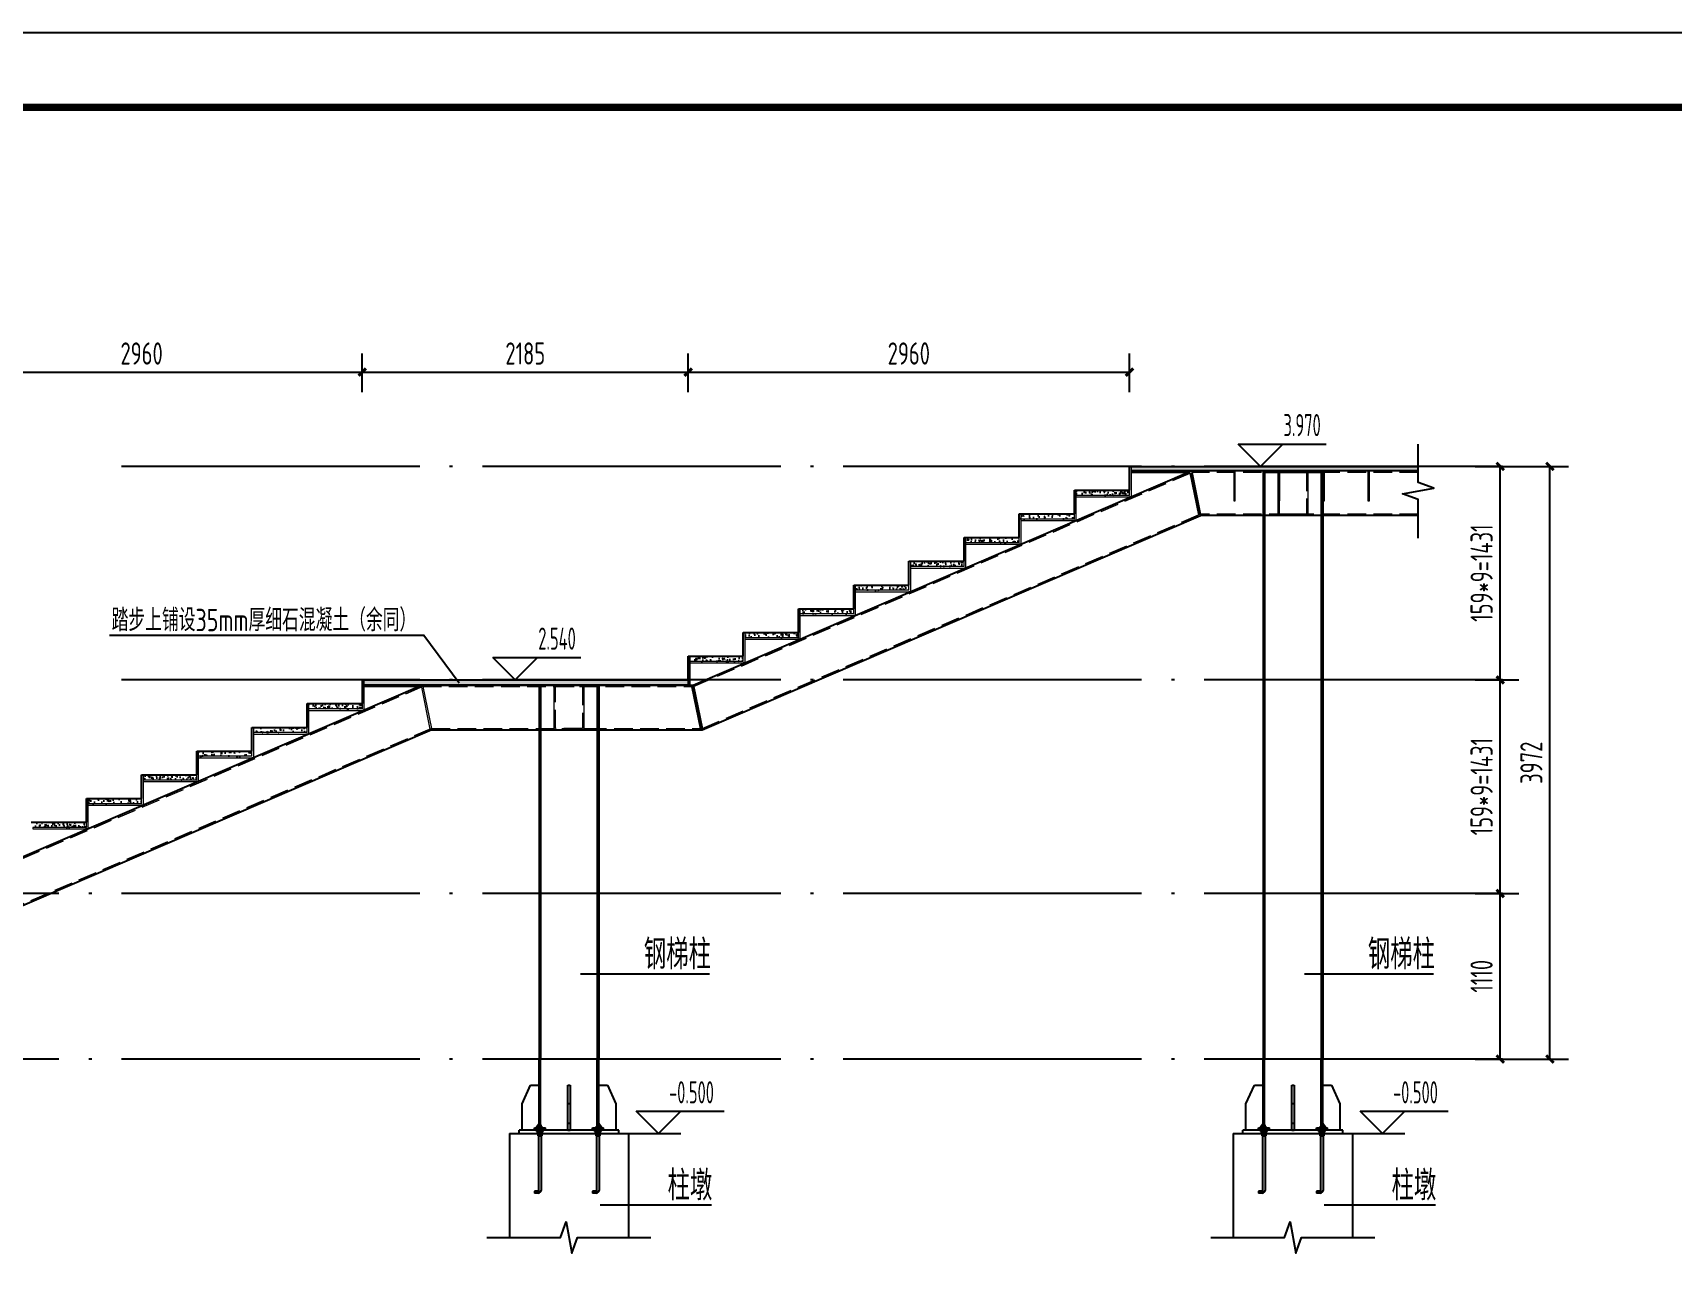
# Model space of a CAD drawing. Extents: x 6827379 to 6887889, y 99218 to 177608.
# Drawn here: x 6871291 to 6882285, y 135205 to 143545 of the extents above; entities that cross this region are included whole.
import ezdxf

# ---------------------------------------------------------------- set-up
doc = ezdxf.new("R2010")
doc.units = 0
doc.header["$LTSCALE"] = 1000
doc.header["$MEASUREMENT"] = 0
for name, pattern in [('2', [18.5, 12, -3, 0.5, -3]), ('CONTINOUS', [2000000.0, 1000000.0, 1000000.0]), ('DASH', [0.35, 0.25, -0.1]), ('DASHED', [19.05, 12.7, -6.35]), ('DOTE', [2.42, 2, -0.2, 0.02, -0.2])]:
    doc.linetypes.add(name, pattern=pattern)
for name, color, linetype in [('100', 7, 'Continuous'), ('__0', 7, 'Continuous'), ('A_公文', 7, 'Continuous'), ('A_公标', 3, 'Continuous'), ('A_公框', 4, 'Continuous'), ('A_标高', 3, 'Continuous'), ('A_符号', 3, 'Continuous'), ('A_轴线', 9, 'DOTE'), ('尺寸标注', 253, 'Continuous'), ('怀化站场雨棚$0$BOLT', 252, 'Continuous'), ('柱_主零件_实线', 2, 'Continuous'), ('柱_零件_实线', 3, 'Continuous'), ('校对1', 2, 'Continuous'), ('螺栓组-普通_实线', 1, 'Continuous')]:
    doc.layers.add(name, color=color, linetype=linetype)
doc.layers.add('BEAM', color=4, linetype='DASHED', lineweight=0)
doc.layers.add('BEAM_CON', color=4, linetype='Continuous', lineweight=0)
doc.styles.add('_TCH_DIM', font='tssdeng.shx', dxfattribs={"width": 0.8, "height": 200, "bigfont": 'GBCBIG.shx'})
doc.styles.add('_TCH_DIM_T3', font='tssdeng.shx', dxfattribs={"width": 0.705882, "bigfont": 'tssdchn.shx'})
doc.styles.get("Standard").update_dxf_attribs({"font": 'tssdeng.shx', "bigfont": 'hztxt.shx'})
doc.dimstyles.new('_TCH_ARCH&&50', dxfattribs={"dimtxt": 148.75, "dimasz": 50, "dimexe": 125, "dimexo": 150, "dimgap": 50, "dimtad": 1, "dimdec": 0, "dimzin": 0, "dimdsep": 46, "dimtxsty": '_TCH_DIM_T3', "dimblk": 'ARCHTICK', "dimcen": 0.09, "dimclrt": 7, "dimazin": 2, "dimtfac": 1, "dimtdec": 0, "dimtix": 1, "dimtmove": 2, "dimatfit": 3, "dimfxl": 1, "dimtolj": 1, "dimtzin": 0, "dimarcsym": 0})
pattern_1 = [(50, (102667.186, 38751), (71.72601826, -6.2752135), [7.5, -82.5]), (355, (102667.186, 38751), (-13.8751334, 75.2192134), [6, -66]), (100.4514, (102673.16, 38750.475), (57.8509382, 68.9439542), [6.374019, -70.1142112]), (46.1842, (102667.19, 38771), (106.7241049, -16.5519014), [11.25, -123.75]), (96.6356, (102676.08, 38769.62), (93.4662706, 97.4117871), [9.5610288, -105.1713]), (351.1842, (102667.19, 38771), (93.4661945, 97.4118601), [9, -99]), (21, (102677.186, 38766), (59.6907052, -40.26188907), [7.5, -82.5]), (326, (102677.186, 38766), (24.3315332, 72.5150045), [6, -66]), (71.4514, (102682.16, 38762.64), (84.02226286, 32.2530497), [6.374019, -70.1142112]), (37.5, (102667.186, 38750.998), (1.21598553, 33.28938538), [0, -65.2, 0, -67, 0, -66.25]), (7.5, (102667.186, 38750.998), (26.30695374, 39.44117119), [0, -38.2, 0, -63.7, 0, -25.25]), (327.5, (102644.886, 38750.998), (53.38224362, -2.25548717), [0, -25, 0, -78, 0, -103.5]), (317.5, (102634.886, 38751), (58.31861693, 10.01049823), [0, -32.5, 0, -51.8, 0, -73.5])]

# ---------------------------------------------------------------- blocks, each defined once
blk = doc.blocks.new('sdfdfgfgdsfdff')
h = blk.add_hatch()
h.set_pattern_fill('混凝土', color=8, scale=10, style=0)
h.set_pattern_definition([(50, (2535159.38, 732971.994), (71.7260183, -6.2752135), [7.5, -82.5]), (355, (2535159.38, 732971.994), (-13.8751334, 75.2192134), [6, -66]), (100.4514, (2535165.356, 732971.47), (57.8509382, 68.9439542), [6.374019, -70.1142112]), (46.1842, (2535159.38, 732991.99), (106.7241049, -16.5519014), [11.25, -123.75]), (96.6356, (2535168.27, 732990.62), (93.4662706, 97.411787), [9.5610288, -105.1713]), (351.1842, (2535159.38, 732991.99), (93.4661945, 97.41186), [9, -99]), (21, (2535169.38, 732986.994), (59.6907052, -40.2618891), [7.5, -82.5]), (326, (2535169.38, 732986.994), (24.3315332, 72.5150045), [6, -66]), (71.4514, (2535174.35, 732983.64), (84.0222629, 32.2530497), [6.374019, -70.1142112]), (37.5, (2535159.378, 732971.994), (1.21598553, 33.28938538), [0, -65.2, 0, -67, 0, -66.25]), (7.5, (2535159.38, 732971.994), (26.30695374, 39.4411712), [0, -38.2, 0, -63.7, 0, -25.25]), (327.5, (2535137.078, 732971.994), (53.38224362, -2.25548717), [0, -25, 0, -78, 0, -103.5]), (317.5, (2535127.08, 732971.994), (58.31861693, 10.01049823), [0, -32.5, 0, -51.8, 0, -73.5])])
h.paths.add_polyline_path([(6775609, 101214), (6775249, 101214), (6775249, 101179), (6775609, 101179)])
at = {"color": 6}
blk.add_line((6775249, 101214), (6775609, 101214), dxfattribs=at)
at = {"layer": 'BEAM'}
for points in [[(6775609, 101179), (6775609, 101373), (6775619, 101373), (6775619, 101169), (6775609, 101169)], [(6775609, 101179), (6775249, 101179), (6775249, 101169), (6775609, 101169)]]:
    blk.add_lwpolyline(points, dxfattribs=at)
blk = doc.blocks.new('dadsadsdasd')
at = {"layer": '怀化站场雨棚$0$BOLT', "linetype": 'Continuous'}
for p, q in [((7306093, -1827755), (7305869, -1827755)), ((7305869, -1827755), (7305869, -1827819)), ((7306039, -1827632), (7305924, -1827632)), ((7305924, -1827632), (7305924, -1827693)), ((7306039, -1827693), (7305924, -1827693)), ((7305924, -1827693), (7305924, -1827755)), ((7305924, -1827693), (7306039, -1827693)), ((7305924, -1827755), (7306039, -1827755)), ((7306020, -1827595), (7305943, -1827595)), ((7305943, -1827595), (7305943, -1827819)), ((7306020, -1827819), (7306020, -1827595)), ((7306039, -1827693), (7306039, -1827632)), ((7306039, -1827755), (7306039, -1827693)), ((7306093, -1827819), (7306093, -1827755)), ((7305869, -1827819), (7306093, -1827819)), ((7305924, -1827899), (7306039, -1827899)), ((7305924, -1827960), (7305924, -1827899)), ((7306039, -1827960), (7305924, -1827960)), ((7305924, -1827960), (7306039, -1827960)), ((7305943, -1827819), (7306020, -1827819)), ((7305943, -1829792), (7305943, -1827819)), ((7306020, -1827819), (7306020, -1829792)), ((7306039, -1827899), (7306039, -1827960)), ((7305934, -1829813), (7305796, -1829813)), ((7305796, -1829813), (7305796, -1829877)), ((7305924, -1829877), (7305796, -1829877))]:
    blk.add_line(p, q, dxfattribs=at)
for centre, radius, start, end in [((7305924, -1829781), 96, 270, 353.865), ((7305911, -1829792), 32, 317.2045, 0)]:
    blk.add_arc(centre, radius, start, end, dxfattribs=at)
blk = doc.blocks.new('_ArchTick')
at = {"color": 0, "linetype": 'ByBlock', "const_width": 0.4}
blk.add_lwpolyline([(-0.5, -0.5), (0.5, 0.5)], dxfattribs=at)
blk = doc.blocks.new('*D276')
at = {"layer": 'A_公标', "color": 0, "linetype": 'CONTINOUS', "lineweight": -2, "transparency": 16777216}
for p, q in [((6870541, 141137), (6870541, 141396)), ((6873501, 141137), (6873501, 141396)), ((6870541, 141271), (6873501, 141271))]:
    blk.add_line(p, q, dxfattribs=at)
at = {"layer": 'Defpoints', "color": 0, "linetype": 'CONTINOUS', "transparency": 16777216}
for p in [(6873501, 141271), (6870541, 140987), (6873501, 140987)]:
    blk.add_point(p, dxfattribs=at)
at = {"layer": 'A_公标', "color": 0, "linetype": 'CONTINOUS', "lineweight": -2, "transparency": 16777216, "xscale": 50, "yscale": 50, "zscale": 50, "rotation": 180}
blk.add_blockref('_ArchTick', (6870541, 141271), dxfattribs=at)
at = {"layer": 'A_公标', "color": 0, "linetype": 'CONTINOUS', "lineweight": -2, "transparency": 16777216, "xscale": 50, "yscale": 50, "zscale": 50}
blk.add_blockref('_ArchTick', (6873501, 141271), dxfattribs=at)
at = {"layer": 'A_公标', "color": 7, "linetype": 'CONTINOUS', "transparency": 16777216, "insert": (6872021, 141396), "char_height": 148.8, "attachment_point": 5, "style": '_TCH_DIM_T3'}
blk.add_mtext('\\A1;2960', dxfattribs=at)
blk = doc.blocks.new('*D277')
at = {"layer": 'A_公标', "color": 0, "linetype": 'CONTINOUS', "lineweight": -2, "transparency": 16777216}
for p, q in [((6873501, 141137), (6873501, 141396)), ((6875686, 141137), (6875686, 141396)), ((6873501, 141271), (6875686, 141271))]:
    blk.add_line(p, q, dxfattribs=at)
at = {"layer": 'Defpoints', "color": 0, "linetype": 'CONTINOUS', "transparency": 16777216}
for p in [(6875686, 141271), (6873501, 140987), (6875686, 140987)]:
    blk.add_point(p, dxfattribs=at)
at = {"layer": 'A_公标', "color": 0, "linetype": 'CONTINOUS', "lineweight": -2, "transparency": 16777216, "xscale": 50, "yscale": 50, "zscale": 50, "rotation": 180}
blk.add_blockref('_ArchTick', (6873501, 141271), dxfattribs=at)
at = {"layer": 'A_公标', "color": 0, "linetype": 'CONTINOUS', "lineweight": -2, "transparency": 16777216, "xscale": 50, "yscale": 50, "zscale": 50}
blk.add_blockref('_ArchTick', (6875686, 141271), dxfattribs=at)
at = {"layer": 'A_公标', "color": 7, "linetype": 'CONTINOUS', "transparency": 16777216, "insert": (6874594, 141396), "char_height": 148.8, "attachment_point": 5, "style": '_TCH_DIM_T3'}
blk.add_mtext('\\A1;2185', dxfattribs=at)
blk = doc.blocks.new('*D278')
at = {"layer": 'A_公标', "color": 0, "linetype": 'CONTINOUS', "lineweight": -2, "transparency": 16777216}
for p, q in [((6875686, 141137), (6875686, 141396)), ((6878646, 141137), (6878646, 141396)), ((6875686, 141271), (6878646, 141271))]:
    blk.add_line(p, q, dxfattribs=at)
at = {"layer": 'Defpoints', "color": 0, "linetype": 'CONTINOUS', "transparency": 16777216}
for p in [(6878646, 141271), (6875686, 140987), (6878646, 140987)]:
    blk.add_point(p, dxfattribs=at)
at = {"layer": 'A_公标', "color": 0, "linetype": 'CONTINOUS', "lineweight": -2, "transparency": 16777216, "xscale": 50, "yscale": 50, "zscale": 50, "rotation": 180}
blk.add_blockref('_ArchTick', (6875686, 141271), dxfattribs=at)
at = {"layer": 'A_公标', "color": 0, "linetype": 'CONTINOUS', "lineweight": -2, "transparency": 16777216, "xscale": 50, "yscale": 50, "zscale": 50}
blk.add_blockref('_ArchTick', (6878646, 141271), dxfattribs=at)
at = {"layer": 'A_公标', "color": 7, "linetype": 'CONTINOUS', "transparency": 16777216, "insert": (6877166, 141396), "char_height": 148.8, "attachment_point": 5, "style": '_TCH_DIM_T3'}
blk.add_mtext('\\A1;2960', dxfattribs=at)
blk = doc.blocks.new('*D293')
at = {"layer": 'A_公标', "color": 0, "linetype": 'CONTINOUS', "lineweight": -2, "transparency": 16777216}
for p, q in [((6880964, 140639), (6881590, 140639)), ((6881465, 136667), (6881465, 140639)), ((6880964, 136667), (6881590, 136667))]:
    blk.add_line(p, q, dxfattribs=at)
at = {"layer": 'Defpoints', "color": 0, "linetype": 'CONTINOUS', "transparency": 16777216}
for p in [(6880814, 140639), (6881465, 140639), (6880814, 136667)]:
    blk.add_point(p, dxfattribs=at)
at = {"layer": 'A_公标', "color": 0, "linetype": 'CONTINOUS', "lineweight": -2, "transparency": 16777216, "xscale": 50, "yscale": 50, "zscale": 50}
for p, rotation in [((6881465, 140639), 90), ((6881465, 136667), 270)]:
    blk.add_blockref('_ArchTick', p, dxfattribs=dict(at, rotation=rotation))
at = {"layer": 'A_公标', "color": 7, "linetype": 'CONTINOUS', "transparency": 16777216, "insert": (6881341, 138653), "char_height": 148.8, "attachment_point": 5, "rotation": 90, "style": '_TCH_DIM_T3'}
blk.add_mtext('\\A1;3972', dxfattribs=at)
blk = doc.blocks.new('*D294')
at = {"layer": 'A_公标', "color": 0, "linetype": 'CONTINOUS', "lineweight": -2, "transparency": 16777216}
for p, q in [((6880964, 137777), (6881257, 137777)), ((6881132, 136667), (6881132, 137777)), ((6880964, 136667), (6881257, 136667))]:
    blk.add_line(p, q, dxfattribs=at)
at = {"layer": 'Defpoints', "color": 0, "linetype": 'CONTINOUS', "transparency": 16777216}
for p in [(6880814, 137777), (6881132, 137777), (6880814, 136667)]:
    blk.add_point(p, dxfattribs=at)
at = {"layer": 'A_公标', "color": 0, "linetype": 'CONTINOUS', "lineweight": -2, "transparency": 16777216, "xscale": 50, "yscale": 50, "zscale": 50}
for p, rotation in [((6881132, 137777), 90), ((6881132, 136667), 270)]:
    blk.add_blockref('_ArchTick', p, dxfattribs=dict(at, rotation=rotation))
at = {"layer": 'A_公标', "color": 7, "linetype": 'CONTINOUS', "transparency": 16777216, "insert": (6881007, 137222), "char_height": 148.8, "attachment_point": 5, "rotation": 90, "style": '_TCH_DIM_T3'}
blk.add_mtext('\\A1;1110', dxfattribs=at)
blk = doc.blocks.new('*D295')
at = {"layer": 'A_公标', "color": 0, "linetype": 'CONTINOUS', "lineweight": -2, "transparency": 16777216}
for p, q in [((6880964, 139208), (6881257, 139208)), ((6881132, 137777), (6881132, 139208)), ((6880964, 137777), (6881257, 137777))]:
    blk.add_line(p, q, dxfattribs=at)
at = {"layer": 'Defpoints', "color": 0, "linetype": 'CONTINOUS', "transparency": 16777216}
for p in [(6880814, 139208), (6881132, 139208), (6880814, 137777)]:
    blk.add_point(p, dxfattribs=at)
at = {"layer": 'A_公标', "color": 0, "linetype": 'CONTINOUS', "lineweight": -2, "transparency": 16777216, "xscale": 50, "yscale": 50, "zscale": 50}
for p, rotation in [((6881132, 139208), 90), ((6881132, 137777), 270)]:
    blk.add_blockref('_ArchTick', p, dxfattribs=dict(at, rotation=rotation))
at = {"layer": 'A_公标', "color": 7, "linetype": 'CONTINOUS', "transparency": 16777216, "insert": (6881007, 138493), "char_height": 148.75, "attachment_point": 5, "rotation": 90, "style": '_TCH_DIM_T3'}
blk.add_mtext('\\A1;159*9=1431', dxfattribs=at)
blk = doc.blocks.new('*D296')
at = {"layer": 'A_公标', "color": 0, "linetype": 'CONTINOUS', "lineweight": -2, "transparency": 16777216}
for p, q in [((6880964, 140639), (6881257, 140639)), ((6881132, 139208), (6881132, 140639)), ((6880964, 139208), (6881257, 139208))]:
    blk.add_line(p, q, dxfattribs=at)
at = {"layer": 'Defpoints', "color": 0, "linetype": 'CONTINOUS', "transparency": 16777216}
for p in [(6880814, 140639), (6881132, 140639), (6880814, 139208)]:
    blk.add_point(p, dxfattribs=at)
at = {"layer": 'A_公标', "color": 0, "linetype": 'CONTINOUS', "lineweight": -2, "transparency": 16777216, "xscale": 50, "yscale": 50, "zscale": 50}
for p, rotation in [((6881132, 140639), 90), ((6881132, 139208), 270)]:
    blk.add_blockref('_ArchTick', p, dxfattribs=dict(at, rotation=rotation))
at = {"layer": 'A_公标', "color": 7, "linetype": 'CONTINOUS', "transparency": 16777216, "insert": (6881007, 139924), "char_height": 148.75, "attachment_point": 5, "rotation": 90, "style": '_TCH_DIM_T3'}
blk.add_mtext('\\A1;159*9=1431', dxfattribs=at)

msp = doc.modelspace()

# ---------------------------------------------------------------- hatches: boundary and pattern name
h = msp.add_hatch()
h.set_pattern_fill('混凝土', color=8, scale=10, style=0)
h.set_pattern_definition(pattern_1)
h.paths.add_polyline_path([(6878656.2, 140639.1), (6880582.1, 140639.1), (6880582.1, 140609.1), (6878656.2, 140609.1)])
h = msp.add_hatch()
h.set_pattern_fill('混凝土', color=8, scale=10, style=0)
h.set_pattern_definition([(50, (2638196.564, 772238.004), (71.7260183, -6.2752135), [7.5, -82.5]), (355, (2638196.564, 772238.004), (-13.8751334, 75.2192134), [6, -66]), (100.4514, (2638202.54, 772237.48), (57.8509382, 68.9439542), [6.374019, -70.1142112]), (46.1842, (2638196.56, 772258), (106.7241049, -16.5519014), [11.25, -123.75]), (96.6356, (2638205.46, 772256.62), (93.4662706, 97.411787), [9.5610288, -105.1713]), (351.1842, (2638196.56, 772258), (93.4661945, 97.41186), [9, -99]), (21, (2638206.564, 772253.004), (59.6907052, -40.2618891), [7.5, -82.5]), (326, (2638206.564, 772253.004), (24.3315332, 72.5150045), [6, -66]), (71.4514, (2638211.54, 772249.65), (84.0222629, 32.2530497), [6.374019, -70.1142112]), (37.5, (2638196.564, 772238.004), (1.21598553, 33.28938538), [0, -65.2, 0, -67, 0, -66.25]), (7.5, (2638196.564, 772238.004), (26.30695374, 39.4411712), [0, -38.2, 0, -63.7, 0, -25.25]), (327.5, (2638174.264, 772238.004), (53.38224362, -2.25548717), [0, -25, 0, -78, 0, -103.5]), (317.5, (2638164.264, 772238.004), (58.31861693, 10.01049823), [0, -32.5, 0, -51.8, 0, -73.5])])
h.paths.add_polyline_path([(6878646.2, 140480.1), (6878286.2, 140480.1), (6878286.2, 140445.1), (6878646.2, 140445.1)])
h = msp.add_hatch()
h.set_pattern_fill('混凝土', color=8, scale=10, style=0)
h.set_pattern_definition(pattern_1)
h.paths.add_polyline_path([(6873511.2, 139208.1), (6875686.2, 139208.1), (6875686.2, 139173.1), (6873511.2, 139173.1)])

# ---------------------------------------------------------------- linework, layer by layer
at = {"color": 4, "ltscale": 0.1}
for p, q in [((6878646.2, 140480.1), (6878646.2, 140639.1)), ((6878646.2, 140639.1), (6880580.8, 140639.1)), ((6875719.5, 139173.1), (6879061.1, 140609.1)), ((6879061.1, 140609.1), (6878656.2, 140609.1)), ((6879037.9, 140599.1), (6878656.2, 140599.1)), ((6879053.8, 140595.1), (6879111.4, 140315.1)), ((6880582.1, 140609.1), (6879061.1, 140609.1)), ((6879063.2, 140599.1), (6879120.8, 140319.1)), ((6878276.2, 140321.1), (6878276.2, 140480.1)), ((6878276.2, 140480.1), (6878646.2, 140480.1)), ((6875781.2, 138873.1), (6879122.9, 140309.1)), ((6877906.2, 140162.1), (6877906.2, 140321.1)), ((6877906.2, 140321.1), (6878276.2, 140321.1)), ((6880582.1, 140309.1), (6879122.9, 140309.1)), ((6877536.2, 140003.1), (6877536.2, 140162.1)), ((6877536.2, 140162.1), (6877906.2, 140162.1)), ((6877166.2, 139844.1), (6877166.2, 140003.1)), ((6877166.2, 140003.1), (6877536.2, 140003.1)), ((6876796.2, 139685.1), (6876796.2, 139844.1)), ((6876796.2, 139844.1), (6877166.2, 139844.1)), ((6876426.2, 139526.1), (6876426.2, 139685.1)), ((6876426.2, 139685.1), (6876796.2, 139685.1)), ((6876056.2, 139367.1), (6876056.2, 139526.1)), ((6876056.2, 139526.1), (6876426.2, 139526.1)), ((6875686.2, 139208.1), (6875686.2, 139367.1)), ((6875686.2, 139367.1), (6876056.2, 139367.1)), ((6875686.2, 139367.1), (6875686.2, 139173.1)), ((6875696.2, 139367.1), (6875696.2, 139173.1)), ((6873501.2, 139049.1), (6873501.2, 139208.1)), ((6873501.2, 139208.1), (6875686.2, 139208.1)), ((6873904.5, 139173.1), (6870574.5, 137742.1)), ((6873904.5, 139173.1), (6873511.2, 139173.1)), ((6873881.2, 139163.1), (6873511.2, 139163.1)), ((6873904.5, 139173.1), (6875719.5, 139173.1)), ((6875711.4, 139163.1), (6875769, 138883.1)), ((6875721.6, 139163.1), (6875779.2, 138883.1)), ((6873131.2, 138890.1), (6873131.2, 139049.1)), ((6873131.2, 139049.1), (6873501.2, 139049.1)), ((6873966.2, 138873.1), (6870636.2, 137442.1)), ((6872761.2, 138731.1), (6872761.2, 138890.1)), ((6872761.2, 138890.1), (6873131.2, 138890.1)), ((6873966.2, 138873.1), (6875781.2, 138873.1)), ((6872391.2, 138572.1), (6872391.2, 138731.1)), ((6872391.2, 138731.1), (6872761.2, 138731.1)), ((6872021.2, 138413.1), (6872021.2, 138572.1)), ((6872021.2, 138572.1), (6872391.2, 138572.1)), ((6871651.2, 138254.1), (6871651.2, 138413.1)), ((6871651.2, 138413.1), (6872021.2, 138413.1)), ((6871281.2, 138254.1), (6871651.2, 138254.1))]:
    msp.add_line(p, q, dxfattribs=at)
at = {"color": 6}
msp.add_line((6878286.2, 140480.1), (6878646.2, 140480.1), dxfattribs=at)
at = {"color": 4, "ltscale": 0.1}
msp.add_lwpolyline([(6873511.2, 139208.1), (6875686.2, 139208.1), (6875686.2, 139173.1), (6873511.2, 139173.1)], close=True, dxfattribs=at)
at = {"layer": 'A_公标'}
msp.add_lwpolyline([(6871805.3, 139507.5), (6873913.1, 139507.5), (6874150.5, 139189.1)], dxfattribs=at)
at = {"layer": 'A_公框', "color": 0, "linetype": 'CONTINOUS'}
msp.add_lwpolyline([(6828368.3, 113845.2), (6887889.5, 113845.2), (6887889.5, 143545.2), (6828368.3, 143545.2)], close=True, dxfattribs=at)
at = {"layer": 'A_公框', "color": 0, "linetype": 'CONTINOUS', "const_width": 50}
msp.add_lwpolyline([(6829618.3, 114345.2), (6887389.5, 114345.2), (6887389.5, 143045.2), (6829618.3, 143045.2)], close=True, dxfattribs=at)
at = {"layer": 'A_标高'}
for p, q in [((6879523.8, 140639.1), (6879373.8, 140789.1)), ((6879373.8, 140789.1), (6879964.9, 140789.1)), ((6879523.8, 140639.1), (6879673.8, 140789.1)), ((6874526.2, 139208.1), (6874376.2, 139358.1)), ((6874376.2, 139358.1), (6874967.3, 139358.1)), ((6874526.2, 139208.1), (6874676.2, 139358.1)), ((6875487.2, 136167.1), (6875337.2, 136317.1)), ((6875337.2, 136317.1), (6875928.4, 136317.1)), ((6875487.2, 136167.1), (6875637.2, 136317.1)), ((6880342.3, 136167.1), (6880192.3, 136317.1)), ((6880192.3, 136317.1), (6880783.4, 136317.1)), ((6880342.3, 136167.1), (6880492.3, 136317.1)), ((6875137.2, 136167.1), (6875637.2, 136167.1)), ((6879992.3, 136167.1), (6880492.3, 136167.1))]:
    msp.add_line(p, q, dxfattribs=at)
at = {"layer": 'A_符号', "linetype": 'CONTINOUS'}
for points in [[(6880582.1, 140159.1), (6880582.1, 140417.9), (6880477.1, 140456.1), (6880687.1, 140493.1), (6880582.1, 140530.4), (6880582.1, 140789.1)], [(6874337, 135471.2), (6874830.7, 135471.2), (6874869, 135576.2), (6874906, 135366.2), (6874943.2, 135471.2), (6875437, 135471.2)], [(6879192, 135471.2), (6879685.8, 135471.2), (6879724, 135576.2), (6879761, 135366.2), (6879798.3, 135471.2), (6880292, 135471.2)]]:
    msp.add_lwpolyline(points, dxfattribs=at)
at = {"layer": 'A_轴线', "color": 1}
for points in [[(6881146.8, 140639.1), (6871707, 140639.1)], [(6881146.8, 139208.1), (6871707, 139208.1)], [(6881146.8, 137777.1), (6857836.9, 137777.1)], [(6881146.8, 136667.1), (6857720.5, 136667.1)]]:
    msp.add_lwpolyline(points, dxfattribs=at)
at = {"layer": 'BEAM', "linetype": 'DASH', "ltscale": 0.5}
for p, q in [((6875721.6, 139163.1), (6879063.2, 140599.1)), ((6880582.1, 140599.1), (6879063.2, 140599.1)), ((6875779.2, 138883.1), (6879120.8, 140319.1)), ((6880582.1, 140319.1), (6879120.8, 140319.1)), ((6873906.6, 139163.1), (6870576.6, 137732.1)), ((6873906.6, 139163.1), (6875721.6, 139163.1)), ((6873964.2, 138883.1), (6870634.2, 137452.1)), ((6873964.2, 138883.1), (6875779.2, 138883.1))]:
    msp.add_line(p, q, dxfattribs=at)
at = {"layer": 'BEAM', "color": 8, "linetype": 'DASH', "ltscale": 0.5}
msp.add_line((6874987, 138883.1), (6875087, 138883.1), dxfattribs=at)
at = {"layer": 'BEAM'}
for points in [[(6878646.2, 140445.1), (6878646.2, 140639.1), (6878656.2, 140639.1), (6878656.2, 140435.1), (6878646.2, 140435.1)], [(6878646.2, 140445.1), (6878286.2, 140445.1), (6878286.2, 140435.1), (6878646.2, 140435.1)]]:
    msp.add_lwpolyline(points, dxfattribs=at)
at = {"layer": 'BEAM', "ltscale": 0.1}
for points in [[(6879354.6, 140409.1), (6879354.6, 140609.1), (6879344.6, 140609.1), (6879344.6, 140409.1)], [(6879654.6, 140409.1), (6879654.6, 140609.1), (6879644.6, 140609.1), (6879644.6, 140409.1)], [(6879954.6, 140409.1), (6879954.6, 140609.1), (6879944.6, 140609.1), (6879944.6, 140409.1)], [(6880254.6, 140409.1), (6880254.6, 140609.1), (6880244.6, 140609.1), (6880244.6, 140409.1)]]:
    msp.add_lwpolyline(points, close=True, dxfattribs=at)
at = {"layer": 'BEAM', "linetype": 'DASH', "ltscale": 0.5}
for points in [[(6879652, 140599.1), (6879832, 140599.1), (6879832, 140319.1), (6879652, 140319.1)], [(6874797, 139163.1), (6874977, 139163.1), (6874977, 138883.1), (6874797, 138883.1)]]:
    msp.add_lwpolyline(points, close=True, dxfattribs=at)
at = {"layer": 'BEAM_CON', "color": 8}
for p, q in [((6879552, 140599.1), (6879942, 140599.1)), ((6874987, 139163.1), (6875087, 139163.1)), ((6874987, 138873.1), (6875087, 138873.1))]:
    msp.add_line(p, q, dxfattribs=at)
at = {"layer": 'BEAM_CON'}
for p, q in [((6873897.2, 139159.1), (6873954.8, 138879.1)), ((6873906.6, 139163.1), (6873964.2, 138883.1))]:
    msp.add_line(p, q, dxfattribs=at)
for points in [[(6879642, 140609.1), (6879842, 140609.1), (6879842, 140309.1), (6879642, 140309.1), (6879642, 140609.1)], [(6874787, 139173.1), (6874987, 139173.1), (6874987, 138873.1), (6874787, 138873.1), (6874787, 139173.1)]]:
    msp.add_lwpolyline(points, close=True, dxfattribs=at)
at = {"layer": '尺寸标注'}
for p, q in [((6875087, 136515.1), (6875087, 136621.1)), ((6879942, 136515.1), (6879942, 136621.1)), ((6875087, 136515.1), (6875087, 136537.7)), ((6879942, 136515.1), (6879942, 136537.7))]:
    msp.add_line(p, q, dxfattribs=at)
at = {"layer": '柱_主零件_实线'}
for p, q in [((6874687, 136205.1), (6874687, 136667.1)), ((6875087, 136205.1), (6875087, 136667.1)), ((6879542, 136205.1), (6879542, 136667.1)), ((6879942, 136205.1), (6879942, 136667.1)), ((6874879, 136191.1), (6874687, 136191.1)), ((6875087, 136191.1), (6874895, 136191.1)), ((6879734, 136191.1), (6879542, 136191.1)), ((6879942, 136191.1), (6879750, 136191.1))]:
    msp.add_line(p, q, dxfattribs=at)
at = {"layer": '柱_主零件_实线', "color": 2, "linetype": '2'}
for p, q in [((6874697, 136191.1), (6874697, 136667.1)), ((6875077, 136191.1), (6875077, 136667.1)), ((6879552, 136191.1), (6879552, 136667.1)), ((6879932, 136191.1), (6879932, 136667.1)), ((6874687, 136191.1), (6874687, 136205.1)), ((6874879, 136191.1), (6874895, 136191.1)), ((6875087, 136191.1), (6875087, 136205.1)), ((6879542, 136191.1), (6879542, 136205.1)), ((6879734, 136191.1), (6879750, 136191.1)), ((6879942, 136191.1), (6879942, 136205.1))]:
    msp.add_line(p, q, dxfattribs=at)
at = {"layer": '柱_零件_实线'}
for p, q in [((6874572, 136366.1), (6874629, 136491.1)), ((6874629, 136491.1), (6874687, 136491.1)), ((6874687, 136491.1), (6874687, 136236.1)), ((6874879, 136491.1), (6874895, 136491.1)), ((6874879, 136191.1), (6874879, 136491.1)), ((6874895, 136491.1), (6874895, 136191.1)), ((6875087, 136491.1), (6875145, 136491.1)), ((6875087, 136236.1), (6875087, 136491.1)), ((6875145, 136491.1), (6875202, 136366.1)), ((6879427, 136366.1), (6879484, 136491.1)), ((6879484, 136491.1), (6879542, 136491.1)), ((6879542, 136491.1), (6879542, 136236.1)), ((6879734, 136491.1), (6879750, 136491.1)), ((6879734, 136191.1), (6879734, 136491.1)), ((6879750, 136491.1), (6879750, 136191.1)), ((6879942, 136491.1), (6880000, 136491.1)), ((6879942, 136236.1), (6879942, 136491.1)), ((6880000, 136491.1), (6880057, 136366.1)), ((6874572, 136191.1), (6874572, 136366.1)), ((6874895, 136366.1), (6874879, 136366.1)), ((6875202, 136366.1), (6875202, 136191.1)), ((6879427, 136191.1), (6879427, 136366.1)), ((6879750, 136366.1), (6879734, 136366.1)), ((6880057, 136366.1), (6880057, 136191.1)), ((6874687, 136236.1), (6874666.3, 136205.1)), ((6875107.7, 136205.1), (6875087, 136236.1)), ((6879542, 136236.1), (6879521.4, 136205.1)), ((6879962.7, 136205.1), (6879942, 136236.1)), ((6875222, 136191.1), (6874552, 136191.1)), ((6874552, 136167.1), (6874552, 136191.1)), ((6874552, 136167.1), (6875222, 136167.1)), ((6874655, 136205.1), (6874730, 136205.1)), ((6874655, 136191.1), (6874655, 136205.1)), ((6874730, 136191.1), (6874730, 136205.1)), ((6875043.9, 136205.1), (6875118.9, 136205.1)), ((6875043.9, 136191.1), (6875043.9, 136205.1)), ((6875118.9, 136191.1), (6875118.9, 136205.1)), ((6875222, 136167.1), (6875222, 136191.1)), ((6880077, 136191.1), (6879407, 136191.1)), ((6879407, 136167.1), (6879407, 136191.1)), ((6879407, 136167.1), (6880077, 136167.1)), ((6879510.1, 136205.1), (6879585.1, 136205.1)), ((6879510.1, 136191.1), (6879510.1, 136205.1)), ((6879585.1, 136191.1), (6879585.1, 136205.1)), ((6879899, 136205.1), (6879974, 136205.1)), ((6879899, 136191.1), (6879899, 136205.1)), ((6879974, 136191.1), (6879974, 136205.1)), ((6880077, 136167.1), (6880077, 136191.1))]:
    msp.add_line(p, q, dxfattribs=at)
at = {"layer": '柱_零件_实线', "color": 3, "linetype": '2'}
for p, q in [((6874895, 136236.1), (6874879, 136236.1)), ((6879750, 136236.1), (6879734, 136236.1)), ((6875117, 136191.1), (6875107.7, 136205.1)), ((6879972, 136191.1), (6879962.7, 136205.1))]:
    msp.add_line(p, q, dxfattribs=at)
at = {"layer": '校对1', "color": 2, "linetype": 'CONTINOUS'}
for p, q in [((6879542, 140609.1), (6879542, 136667.1)), ((6879552, 140609.1), (6879552, 136667.1)), ((6879932, 140609.1), (6879932, 136667.1)), ((6879942, 140609.1), (6879942, 136667.1)), ((6874687, 139173.1), (6874687, 136667.1)), ((6874697, 139173.1), (6874697, 136667.1)), ((6875077, 139173.1), (6875077, 136667.1)), ((6875087, 139173.1), (6875087, 136667.1))]:
    msp.add_line(p, q, dxfattribs=at)
at = {"layer": '校对1', "linetype": 'CONTINOUS'}
for p, q in [((6879542, 140609.1), (6879942, 140609.1)), ((6874687, 139173.1), (6875087, 139173.1))]:
    msp.add_line(p, q, dxfattribs=at)
for points in [[(6874965.3, 137238.9), (6875829.2, 137238.9)], [(6879820.3, 137238.9), (6880684.2, 137238.9)], [(6875096.6, 135689.7), (6875841.9, 135689.7)], [(6879951.6, 135689.7), (6880696.9, 135689.7)]]:
    msp.add_lwpolyline(points, dxfattribs=at)
at = {"layer": '校对1', "color": 0, "linetype": 'CONTINOUS'}
for points in [[(6874487, 136167.1), (6875287, 136167.1), (6875287, 135471.2)], [(6874487, 136167.1), (6874487, 135471.2)], [(6879342, 136167.1), (6880142, 136167.1), (6880142, 135471.2)], [(6879342, 136167.1), (6879342, 135471.2)]]:
    msp.add_lwpolyline(points, dxfattribs=at)
at = {"layer": '螺栓组-普通_实线', "color": 7}
for p, q in [((6874692.5, 136213.1), (6874692.5, 136163.1)), ((6874692.5, 136213.1), (6874692.5, 136163.1)), ((6875081.4, 136213.1), (6875081.4, 136163.1)), ((6875081.4, 136213.1), (6875081.4, 136163.1)), ((6879547.6, 136213.1), (6879547.6, 136163.1)), ((6879547.6, 136213.1), (6879547.6, 136163.1)), ((6879936.5, 136213.1), (6879936.5, 136163.1)), ((6879936.5, 136213.1), (6879936.5, 136163.1))]:
    msp.add_line(p, q, dxfattribs=at)
at = {"layer": '螺栓组-普通_实线', "const_width": 0.14}
for points in [[(6874692.5, 136205.1), (6874692.5, 136171.1)], [(6874692.5, 136205.1), (6874692.5, 136171.1)], [(6875081.4, 136205.1), (6875081.4, 136171.1)], [(6875081.4, 136205.1), (6875081.4, 136171.1)], [(6879547.6, 136205.1), (6879547.6, 136171.1)], [(6879547.6, 136205.1), (6879547.6, 136171.1)], [(6879936.5, 136205.1), (6879936.5, 136171.1)], [(6879936.5, 136205.1), (6879936.5, 136171.1)]]:
    msp.add_lwpolyline(points, dxfattribs=at)

# ---------------------------------------------------------------- block references
at = {"linetype": 'CONTINOUS'}
for p in [(102667.2, 39107), (102297.2, 38948), (101927.2, 38789), (101557.2, 38630), (101187.2, 38471), (100817.2, 38312), (100447.2, 38153), (97892.2, 37835), (97522.2, 37676), (97152.2, 37517), (96782.2, 37358), (96412.2, 37199), (96042.2, 37040)]:
    msp.add_blockref('sdfdfgfgdsfdff', p, dxfattribs=at)
at = {"layer": '__0', "linetype": 'Continuous', "xscale": 0.2, "yscale": 0.2, "zscale": 0.2}
for p in [(5413496.3, 501744.3), (5413885.2, 501744.3), (5418351.3, 501744.3), (5418740.2, 501744.3)]:
    msp.add_blockref('dadsadsdasd', p, dxfattribs=at)

# ---------------------------------------------------------------- texts
at = {"layer": '100', "color": 7, "linetype": 'Continuous', "width": 0.75}
for s, height, p in [('踏步上铺设35mm厚细石混凝土（余同）', 150, (6871819.9, 139534.5)), ('钢梯柱', 200, (6875389.4, 137269)), ('钢梯柱', 200, (6880244.5, 137269)), ('柱墩', 200, (6875548.1, 135719.7)), ('柱墩', 200, (6880403.1, 135719.7))]:
    msp.add_text(s, height=height, dxfattribs=at).set_placement(p)
at = {"layer": 'A_公文', "style": '_TCH_DIM', "width": 0.564706}
for s, p in [('3.970', (6879678.5, 140841.6)), ('2.540', (6874681, 139410.6)), ('-0.500', (6875558, 136369.6)), ('-0.500', (6880413, 136369.6))]:
    msp.add_text(s, height=148.75, dxfattribs=at).set_placement(p)

# ---------------------------------------------------------------- dimensions: what is measured, and where the dimension line sits
at = {"layer": 'A_公标', "linetype": 'CONTINOUS'}
for p1, p2, distance, picture, middle in [((6870541.2, 140987.1), (6873501.2, 140987.1), 284.3, '*D276', (6872021.2, 141395.8)), ((6873501.2, 140987.1), (6875686.2, 140987.1), 284.3, '*D277', (6874593.7, 141395.8)), ((6875686.2, 140987.1), (6878646.2, 140987.1), 284.3, '*D278', (6877166.2, 141395.8)), ((6880813.9, 136667.1), (6880813.9, 140639.1), -651.5, '*D293', (6881341.1, 138653.1)), ((6880813.9, 136667.1), (6880813.9, 137777.1), -317.8, '*D294', (6881007.4, 137222.1))]:
    dim = msp.add_aligned_dim(p1=p1, p2=p2, distance=distance, dimstyle='_TCH_ARCH&&50', dxfattribs=at)
    dim.commit()
    dim.dimension.update_dxf_attribs({"geometry": picture, "text_midpoint": middle})
for p1, p2, picture, middle in [((6880813.9, 139208.1), (6880813.9, 140639.1), '*D296', (6881007.4, 139923.6)), ((6880813.9, 137777.1), (6880813.9, 139208.1), '*D295', (6881007.4, 138492.6))]:
    dim = msp.add_aligned_dim(p1=p1, p2=p2, distance=-317.8, text='159*9=1431', dimstyle='_TCH_ARCH&&50', dxfattribs=at)
    dim.commit()
    dim.dimension.update_dxf_attribs({"geometry": picture, "text_midpoint": middle})

doc.saveas('drawing.dxf')
